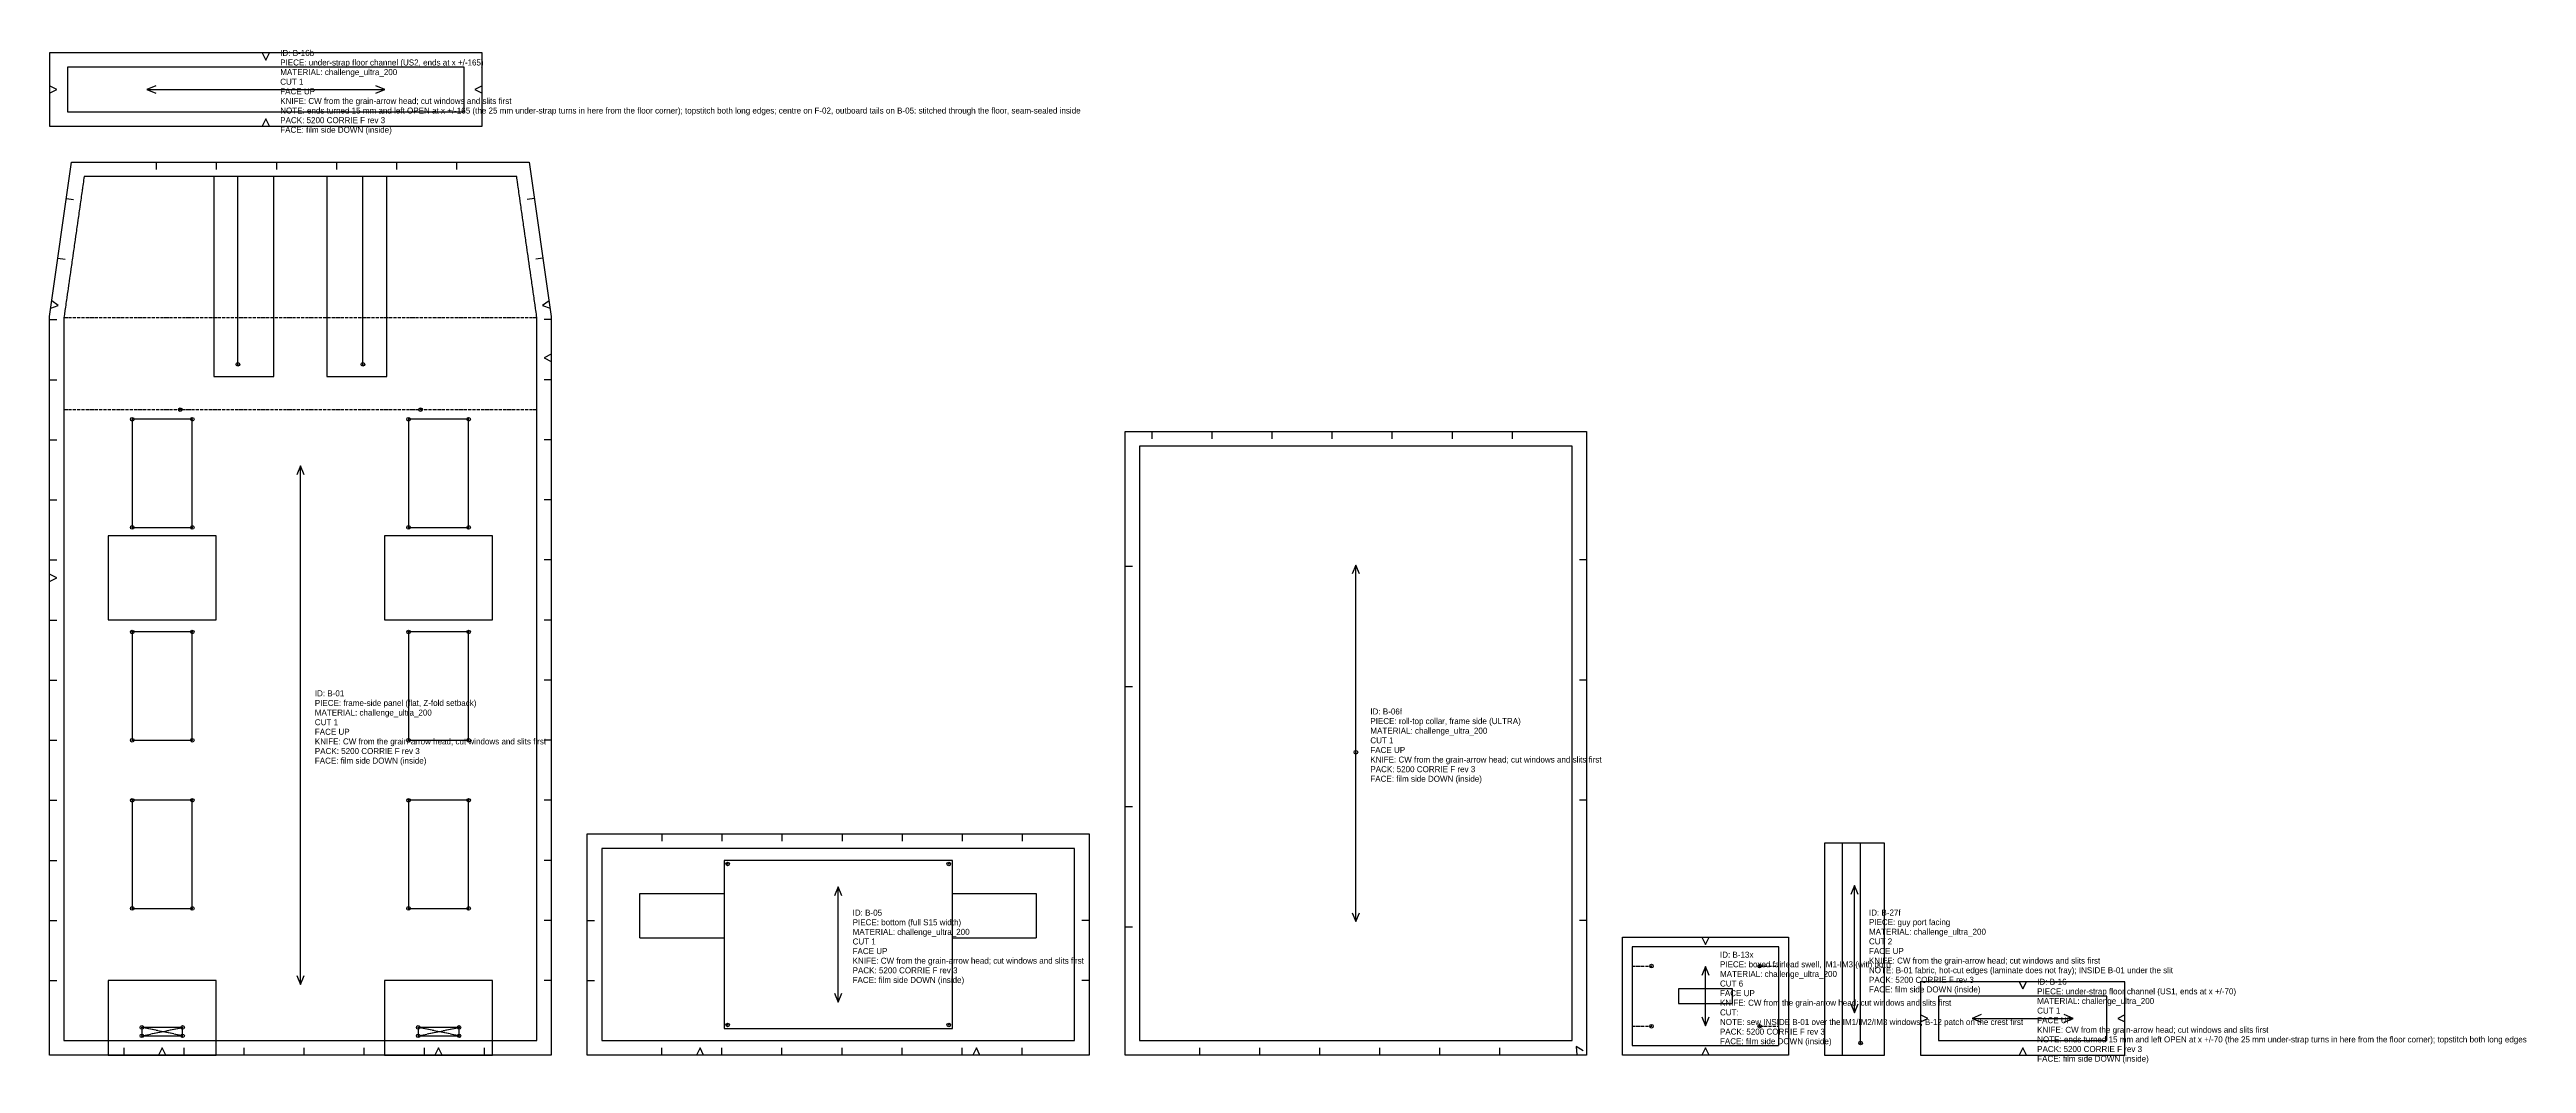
# Model space of a CAD drawing. Header units: millimetres. Extents: x 0 to 2062, y -7 to 837.
import ezdxf

# ---------------------------------------------------------------- set-up
doc = ezdxf.new("R2010")
doc.units = ezdxf.units.MM
doc.linetypes.add('DASHDOT', pattern=[3.556, 2.54, -0.508, 0, -0.508])
doc.linetypes.add('DASHED', pattern=[1.524, 1.27, -0.254])
for name, color, linetype in [('CUT', 7, 'Continuous'), ('DRILL', 4, 'Continuous'), ('GRAIN', 5, 'Continuous'), ('INTERNAL', 6, 'Continuous'), ('NOTCH', 1, 'Continuous'), ('SEW', 3, 'Continuous'), ('TEXT', 2, 'Continuous')]:
    doc.layers.add(name, color=color, linetype=linetype)

# ---------------------------------------------------------------- blocks, each defined once
blk = doc.blocks.new('B-01_0')
at = {"layer": 'CUT'}
blk.add_lwpolyline([(-208.8, -12), (-208.8, 602.7), (-190.4, 731), (190.4, 731), (208.8, 602.7), (208.8, -12)], close=True, dxfattribs=at)
at = {"layer": 'CUT', "linetype": 'CONTINUOUS'}
for points in [[(-52, 562.8), (-52, 601.8), (-52, 719)], [(52, 562.8), (52, 601.8), (52, 719)]]:
    blk.add_lwpolyline(points, dxfattribs=at)
for points in [[(-140, 427.1), (-90, 427.1), (-90, 517.1), (-140, 517.1)], [(90, 427.1), (140, 427.1), (140, 517.1), (90, 517.1)], [(-140, 250), (-90, 250), (-90, 340.1), (-140, 340.1)], [(90, 250), (140, 250), (140, 340.1), (90, 340.1)], [(-140, 110), (-90, 110), (-90, 200), (-140, 200)], [(90, 110), (140, 110), (140, 200), (90, 200)]]:
    blk.add_lwpolyline(points, close=True, dxfattribs=at)
at = {"layer": 'DRILL'}
for centre in [(-52, 562.8), (52, 562.8), (-140, 517.1), (-100, 525.1), (-90, 517.1), (90, 517.1), (100, 525.1), (140, 517.1), (-140, 427.1), (-90, 427.1), (90, 427.1), (140, 427.1), (-140, 340.1), (-90, 340.1), (90, 340.1), (140, 340.1), (-140, 250), (-90, 250), (90, 250), (140, 250), (-140, 200), (-90, 200), (90, 200), (140, 200), (-140, 110), (-90, 110), (90, 110), (140, 110), (-132, 11), (-132, 4), (-98, 11), (-98, 4), (98, 11), (98, 4), (132, 11), (132, 4)]:
    blk.add_circle(centre, 1.5, dxfattribs=at)
for p in [(-52, 562.8), (52, 562.8), (-140, 517.1), (-100, 525.1), (-90, 517.1), (90, 517.1), (100, 525.1), (140, 517.1), (-140, 427.1), (-90, 427.1), (90, 427.1), (140, 427.1), (-140, 340.1), (-90, 340.1), (90, 340.1), (140, 340.1), (-140, 250), (-90, 250), (90, 250), (140, 250), (-140, 200), (-90, 200), (90, 200), (140, 200), (-140, 110), (-90, 110), (90, 110), (140, 110), (-132, 11), (-132, 4), (-98, 11), (-98, 4), (98, 11), (98, 4), (132, 11), (132, 4)]:
    blk.add_point(p, dxfattribs=at)
at = {"layer": 'GRAIN'}
for points in [[(3.1, 470.9), (0, 478.2), (-3.1, 470.9)], [(0, 46.8), (0, 478.2)], [(-3.1, 54.2), (0, 46.8), (3.1, 54.2)]]:
    blk.add_lwpolyline(points, dxfattribs=at)
at = {"layer": 'INTERNAL', "linetype": 'CONTINUOUS'}
for points in [[(-72, 552.8), (-22, 552.8), (-22, 719), (-72, 719)], [(22, 552.8), (72, 552.8), (72, 719), (22, 719)], [(-160, 350.1), (-70, 350.1), (-70, 420.1), (-160, 420.1)], [(70, 350.1), (160, 350.1), (160, 420.1), (70, 420.1)], [(-160, -12), (-70, -12), (-70, 50), (-160, 50)], [(70, -12), (160, -12), (160, 50), (70, 50)]]:
    blk.add_lwpolyline(points, close=True, dxfattribs=at)
at = {"layer": 'INTERNAL', "linetype": 'DASHDOT'}
for points in [[(-196.8, 601.8), (196.8, 601.8)], [(-196.8, 525.1), (196.8, 525.1)]]:
    blk.add_lwpolyline(points, dxfattribs=at)
at = {"layer": 'NOTCH'}
for points in [[(-120, 731), (-120, 725)], [(-70, 731), (-70, 725)], [(-20, 731), (-20, 725)], [(30, 731), (30, 725)], [(80, 731), (80, 725)], [(130, 731), (130, 725)], [(-194.7, 700.7), (-188.8, 699.9)], [(194.7, 700.7), (188.8, 699.9)], [(-201.9, 651.2), (-195.9, 650.4)], [(201.9, 651.2), (195.9, 650.4)], [(-208.8, 600), (-202.8, 600)], [(-207.8, 609.6), (-201.5, 611.8), (-207, 615.6)], [(207, 615.6), (201.5, 611.8), (207.8, 609.6)], [(208.8, 600), (202.8, 600)], [(208.8, 571.2), (202.8, 568.2), (208.8, 565.2)], [(-208.8, 550), (-202.8, 550)], [(208.8, 550), (202.8, 550)], [(-208.8, 500), (-202.8, 500)], [(208.8, 500), (202.8, 500)], [(-208.8, 450), (-202.8, 450)], [(208.8, 450), (202.8, 450)], [(-208.8, 400), (-202.8, 400)], [(208.8, 400), (202.8, 400)], [(-208.8, 382.1), (-202.8, 385.1), (-208.8, 388.1)], [(-208.8, 350), (-202.8, 350)], [(208.8, 350), (202.8, 350)], [(-208.8, 300), (-202.8, 300)], [(208.8, 300), (202.8, 300)], [(-208.8, 250), (-202.8, 250)], [(208.8, 250), (202.8, 250)], [(-208.8, 200), (-202.8, 200)], [(208.8, 200), (202.8, 200)], [(-208.8, 150), (-202.8, 150)], [(208.8, 150), (202.8, 150)], [(-208.8, 100), (-202.8, 100)], [(208.8, 100), (202.8, 100)], [(-208.8, 50), (-202.8, 50)], [(208.8, 50), (202.8, 50)], [(-146.8, -12), (-146.8, -6)], [(-112, -12), (-115, -6), (-118, -12)], [(-96.8, -12), (-96.8, -6)], [(-46.8, -12), (-46.8, -6)], [(3.2, -12), (3.2, -6)], [(53.2, -12), (53.2, -6)], [(103.2, -12), (103.2, -6)], [(118, -12), (115, -6), (112, -12)], [(153.2, -12), (153.2, -6)]]:
    blk.add_lwpolyline(points, dxfattribs=at)
at = {"layer": 'SEW', "linetype": 'DASHED'}
for points in [[(-196.8, 0), (196.8, 0), (196.8, 525.1), (196.8, 601.8), (180, 719), (-180, 719), (-196.8, 601.8), (-196.8, 525.1)], [(-132, 4), (-98, 4), (-98, 11), (-132, 11)], [(98, 4), (132, 4), (132, 11), (98, 11)]]:
    blk.add_lwpolyline(points, close=True, dxfattribs=at)
for points in [[(-132, 4), (-98, 11)], [(-98, 4), (-132, 11)], [(98, 4), (132, 11)], [(132, 4), (98, 11)]]:
    blk.add_lwpolyline(points, dxfattribs=at)
at = {"layer": 'TEXT'}
for s, p in [('ID: B-01', (12, 286.5)), ('PIECE: frame-side panel (flat, Z-fold setback)', (12, 278.5)), ('MATERIAL: challenge_ultra_200', (12, 270.5)), ('CUT 1', (12, 262.5)), ('FACE UP', (12, 254.5)), ('KNIFE: CW from the grain-arrow head; cut windows and slits first', (12, 246.5)), ('PACK: 5200 CORRIE F rev 3', (12, 238.5)), ('FACE: film side DOWN (inside)', (12, 230.5))]:
    blk.add_text(s, height=5, dxfattribs=at).set_placement(p)
blk = doc.blocks.new('B-05_1')
at = {"layer": 'CUT'}
blk.add_lwpolyline([(-12, -12), (-12, 172), (405.6, 172), (405.6, -12)], close=True, dxfattribs=at)
at = {"layer": 'DRILL'}
for centre in [(104.8, 147), (288.8, 147), (104.8, 13), (288.8, 13)]:
    blk.add_circle(centre, 1.5, dxfattribs=at)
for p in [(104.8, 147), (288.8, 147), (104.8, 13), (288.8, 13)]:
    blk.add_point(p, dxfattribs=at)
at = {"layer": 'GRAIN'}
for points in [[(199.9, 120.6), (196.8, 128), (193.7, 120.6)], [(196.8, 32), (196.8, 128)], [(193.7, 39.4), (196.8, 32), (199.9, 39.4)]]:
    blk.add_lwpolyline(points, dxfattribs=at)
at = {"layer": 'INTERNAL', "linetype": 'CONTINUOUS'}
blk.add_lwpolyline([(101.8, 10), (291.8, 10), (291.8, 150), (101.8, 150)], close=True, dxfattribs=at)
for points in [[(31.8, 85.5), (31.8, 122.5)], [(361.8, 85.5), (361.8, 122.5)]]:
    blk.add_lwpolyline(points, dxfattribs=at)
at = {"layer": 'NOTCH'}
for points in [[(50, 172), (50, 166)], [(100, 172), (100, 166)], [(150, 172), (150, 166)], [(200, 172), (200, 166)], [(250, 172), (250, 166)], [(300, 172), (300, 166)], [(350, 172), (350, 166)], [(-12, 100), (-6, 100)], [(405.6, 100), (399.6, 100)], [(-12, 50), (-6, 50)], [(405.6, 50), (399.6, 50)], [(50, -12), (50, -6)], [(84.8, -12), (81.8, -6), (78.8, -12)], [(100, -12), (100, -6)], [(150, -12), (150, -6)], [(200, -12), (200, -6)], [(250, -12), (250, -6)], [(300, -12), (300, -6)], [(314.8, -12), (311.8, -6), (308.8, -12)], [(350, -12), (350, -6)]]:
    blk.add_lwpolyline(points, dxfattribs=at)
at = {"layer": 'SEW', "linetype": 'DASHED'}
blk.add_lwpolyline([(0, 0), (393.6, 0), (393.6, 160), (0, 160)], close=True, dxfattribs=at)
for points in [[(31.8, 122.5), (101.8, 122.5)], [(291.8, 122.5), (361.8, 122.5)], [(31.8, 85.5), (101.8, 85.5)], [(291.8, 85.5), (361.8, 85.5)]]:
    blk.add_lwpolyline(points, dxfattribs=at)
at = {"layer": 'TEXT'}
for s, p in [('ID: B-05', (208.8, 104)), ('CUT 1', (208.8, 80)), ('PIECE: bottom (full S15 width)', (208.8, 96)), ('MATERIAL: challenge_ultra_200', (208.8, 88)), ('FACE UP', (208.8, 72)), ('KNIFE: CW from the grain-arrow head; cut windows and slits first', (208.8, 64)), ('PACK: 5200 CORRIE F rev 3', (208.8, 56)), ('FACE: film side DOWN (inside)', (208.8, 48))]:
    blk.add_text(s, height=5, dxfattribs=at).set_placement(p)
blk = doc.blocks.new('B-06f_2')
at = {"layer": 'CUT'}
blk.add_lwpolyline([(-12, -12), (-12, 506.8), (372, 506.8), (372, -12)], close=True, dxfattribs=at)
at = {"layer": 'DRILL'}
blk.add_circle((180, 240), 1.5, dxfattribs=at)
blk.add_point((180, 240), dxfattribs=at)
at = {"layer": 'GRAIN'}
for points in [[(183.1, 388.5), (180, 395.8), (176.9, 388.5)], [(180, 99), (180, 395.8)], [(176.9, 106.3), (180, 99), (183.1, 106.3)]]:
    blk.add_lwpolyline(points, dxfattribs=at)
at = {"layer": 'NOTCH'}
for points in [[(10, 506.8), (10, 500.8)], [(60, 506.8), (60, 500.8)], [(110, 506.8), (110, 500.8)], [(160, 506.8), (160, 500.8)], [(210, 506.8), (210, 500.8)], [(260, 506.8), (260, 500.8)], [(310, 506.8), (310, 500.8)], [(-12, 394.8), (-6, 394.8)], [(372, 400), (366, 400)], [(-12, 294.8), (-6, 294.8)], [(372, 300), (366, 300)], [(-12, 194.8), (-6, 194.8)], [(372, 200), (366, 200)], [(-12, 94.8), (-6, 94.8)], [(372, 100), (366, 100)], [(50, -12), (50, -6)], [(100, -12), (100, -6)], [(150, -12), (150, -6)], [(199.9, -12), (199.9, -6)], [(249.9, -12), (249.9, -6)], [(299.9, -12), (299.9, -6)], [(369, -8.4), (363.2, -5), (363.9, -11.7)]]:
    blk.add_lwpolyline(points, dxfattribs=at)
at = {"layer": 'SEW', "linetype": 'DASHED'}
blk.add_lwpolyline([(0, 0), (360, 0), (360, 494.8), (0, 494.8)], close=True, dxfattribs=at)
at = {"layer": 'TEXT'}
for s, p in [('PIECE: roll-top collar, frame side (ULTRA)', (192, 263.4)), ('ID: B-06f', (192, 271.4)), ('CUT 1', (192, 247.4)), ('MATERIAL: challenge_ultra_200', (192, 255.4)), ('FACE UP', (192, 239.4)), ('KNIFE: CW from the grain-arrow head; cut windows and slits first', (192, 231.4)), ('PACK: 5200 CORRIE F rev 3', (192, 223.4)), ('FACE: film side DOWN (inside)', (192, 215.4))]:
    blk.add_text(s, height=5, dxfattribs=at).set_placement(p)
blk = doc.blocks.new('B-13x_3')
at = {"layer": 'CUT'}
blk.add_lwpolyline([(-8, -8), (-8, 90), (130, 90), (130, -8)], close=True, dxfattribs=at)
at = {"layer": 'DRILL'}
for centre in [(16, 66), (106, 66), (16, 16), (106, 16)]:
    blk.add_circle(centre, 1.5, dxfattribs=at)
for p in [(16, 66), (106, 66), (16, 16), (106, 16)]:
    blk.add_point(p, dxfattribs=at)
at = {"layer": 'GRAIN'}
for points in [[(64.1, 58.2), (61, 65.6), (57.9, 58.2)], [(61, 16.4), (61, 65.6)], [(57.9, 23.8), (61, 16.4), (64.1, 23.8)]]:
    blk.add_lwpolyline(points, dxfattribs=at)
at = {"layer": 'INTERNAL', "linetype": 'DASHDOT'}
for points in [[(0, 66), (16, 66)], [(106, 66), (122, 66)], [(0, 16), (16, 16)], [(106, 16), (122, 16)]]:
    blk.add_lwpolyline(points, dxfattribs=at)
at = {"layer": 'INTERNAL', "linetype": 'CONTINUOUS'}
blk.add_lwpolyline([(38.5, 35), (83.5, 35), (83.5, 47), (38.5, 47)], close=True, dxfattribs=at)
at = {"layer": 'NOTCH'}
for points in [[(58, 90), (61, 84), (64, 90)], [(64, -8), (61, -2), (58, -8)]]:
    blk.add_lwpolyline(points, dxfattribs=at)
at = {"layer": 'SEW', "linetype": 'DASHED'}
blk.add_lwpolyline([(0, 0), (122, 0), (122, 82), (0, 82)], close=True, dxfattribs=at)
at = {"layer": 'TEXT'}
for s, p in [('PIECE: boxed fairlead swell, IM1-IM3 (with port)', (73, 65)), ('MATERIAL: challenge_ultra_200', (73, 57)), ('ID: B-13x', (73, 73)), ('CUT 6', (73, 49)), ('FACE UP', (73, 41)), ('CUT: ', (73, 25)), ('KNIFE: CW from the grain-arrow head; cut windows and slits first', (73, 33)), ('NOTE: sew INSIDE B-01 over the IM1/IM2/IM3 windows; B-12 patch on the crest first', (73, 17)), ('PACK: 5200 CORRIE F rev 3', (73, 9)), ('FACE: film side DOWN (inside)', (73, 1))]:
    blk.add_text(s, height=5, dxfattribs=at).set_placement(p)
blk = doc.blocks.new('B-27f_4')
at = {"layer": 'CUT'}
blk.add_lwpolyline([(0, 0), (50, 0), (50, 176.2), (0, 176.2)], close=True, dxfattribs=at)
at = {"layer": 'DRILL'}
blk.add_circle((30, 10), 1.5, dxfattribs=at)
blk.add_point((30, 10), dxfattribs=at)
at = {"layer": 'GRAIN'}
for points in [[(28.1, 133.6), (25, 141), (21.9, 133.6)], [(25, 35.2), (25, 141)], [(21.9, 42.6), (25, 35.2), (28.1, 42.6)]]:
    blk.add_lwpolyline(points, dxfattribs=at)
at = {"layer": 'INTERNAL', "linetype": 'CONTINUOUS'}
blk.add_lwpolyline([(30, 10), (30, 176.2)], dxfattribs=at)
at = {"layer": 'SEW', "linetype": 'DASHED'}
blk.add_lwpolyline([(0, 0), (50, 0), (50, 176.2), (0, 176.2)], close=True, dxfattribs=at)
blk.add_lwpolyline([(15, 0), (15, 176.2)], dxfattribs=at)
at = {"layer": 'TEXT'}
for s, p in [('PIECE: guy port facing', (37, 108.1)), ('MATERIAL: challenge_ultra_200', (37, 100.1)), ('ID: B-27f', (37, 116.1)), ('CUT 2', (37, 92.1)), ('FACE UP', (37, 84.1)), ('KNIFE: CW from the grain-arrow head; cut windows and slits first', (37, 76.1)), ('NOTE: B-01 fabric, hot-cut edges (laminate does not fray); INSIDE B-01 under the slit', (37, 68.1)), ('PACK: 5200 CORRIE F rev 3', (37, 60.1)), ('FACE: film side DOWN (inside)', (37, 52.1))]:
    blk.add_text(s, height=5, dxfattribs=at).set_placement(p)
blk = doc.blocks.new('B-16_5')
at = {"layer": 'CUT'}
blk.add_lwpolyline([(-15, 49), (-15, -12), (155, -12), (155, 49)], close=True, dxfattribs=at)
at = {"layer": 'GRAIN'}
for points in [[(35.4, 21.6), (28, 18.5), (35.4, 15.4)], [(104.6, 15.4), (112, 18.5), (104.6, 21.6)], [(28, 18.5), (112, 18.5)]]:
    blk.add_lwpolyline(points, dxfattribs=at)
at = {"layer": 'NOTCH'}
for points in [[(67, 49), (70, 43), (73, 49)], [(-15, 15.5), (-9, 18.5), (-15, 21.5)], [(155, 21.5), (149, 18.5), (155, 15.5)], [(73, -12), (70, -6), (67, -12)]]:
    blk.add_lwpolyline(points, dxfattribs=at)
at = {"layer": 'SEW', "linetype": 'DASHED'}
blk.add_lwpolyline([(0, 0), (140, 0), (140, 37), (0, 37)], close=True, dxfattribs=at)
at = {"layer": 'TEXT'}
for s, p in [('PIECE: under-strap floor channel (US1, ends at x +/-70)', (82, 38.5)), ('ID: B-16', (82, 46.5)), ('CUT 1', (82, 22.5)), ('MATERIAL: challenge_ultra_200', (82, 30.5)), ('FACE UP', (82, 14.5)), ('KNIFE: CW from the grain-arrow head; cut windows and slits first', (82, 6.5)), ('NOTE: ends turned 15 mm and left OPEN at x +/-70 (the 25 mm under-strap turns in here from the floor corner); topstitch both long edges', (82, -1.5)), ('PACK: 5200 CORRIE F rev 3', (82, -9.5)), ('FACE: film side DOWN (inside)', (82, -17.5))]:
    blk.add_text(s, height=5, dxfattribs=at).set_placement(p)
blk = doc.blocks.new('B-16b_6')
at = {"layer": 'CUT'}
blk.add_lwpolyline([(-15, 49), (-15, -12), (345, -12), (345, 49)], close=True, dxfattribs=at)
at = {"layer": 'GRAIN'}
for points in [[(73.4, 21.6), (66, 18.5), (73.4, 15.4)], [(256.6, 15.4), (264, 18.5), (256.6, 21.6)], [(66, 18.5), (264, 18.5)]]:
    blk.add_lwpolyline(points, dxfattribs=at)
at = {"layer": 'NOTCH'}
for points in [[(162, 49), (165, 43), (168, 49)], [(-15, 15.5), (-9, 18.5), (-15, 21.5)], [(345, 21.5), (339, 18.5), (345, 15.5)], [(168, -12), (165, -6), (162, -12)]]:
    blk.add_lwpolyline(points, dxfattribs=at)
at = {"layer": 'SEW', "linetype": 'DASHED'}
blk.add_lwpolyline([(0, 0), (330, 0), (330, 37), (0, 37)], close=True, dxfattribs=at)
at = {"layer": 'TEXT'}
for s, p in [('PIECE: under-strap floor channel (US2, ends at x +/-165)', (177, 38.5)), ('ID: B-16b', (177, 46.5)), ('CUT 1', (177, 22.5)), ('MATERIAL: challenge_ultra_200', (177, 30.5)), ('FACE UP', (177, 14.5)), ('KNIFE: CW from the grain-arrow head; cut windows and slits first', (177, 6.5)), ('NOTE: ends turned 15 mm and left OPEN at x +/-165 (the 25 mm under-strap turns in here from the floor corner); topstitch both long edges; centre on F-02, outboard tails on B-05: stitched through the floor, seam-sealed inside', (177, -1.5)), ('PACK: 5200 CORRIE F rev 3', (177, -9.5)), ('FACE: film side DOWN (inside)', (177, -17.5))]:
    blk.add_text(s, height=5, dxfattribs=at).set_placement(p)

msp = doc.modelspace()

# ---------------------------------------------------------------- block references
at = {"layer": 'CUT'}
for name, p in [('B-16b_6', (15, 785)), ('B-01_0', (208.8, 12)), ('B-06f_2', (907.3, 12)), ('B-05_1', (459.6, 12)), ('B-27f_4', (1477.3, 0)), ('B-13x_3', (1317.3, 8)), ('B-16_5', (1572.3, 12))]:
    msp.add_blockref(name, p, dxfattribs=at)

doc.saveas('drawing.dxf')
